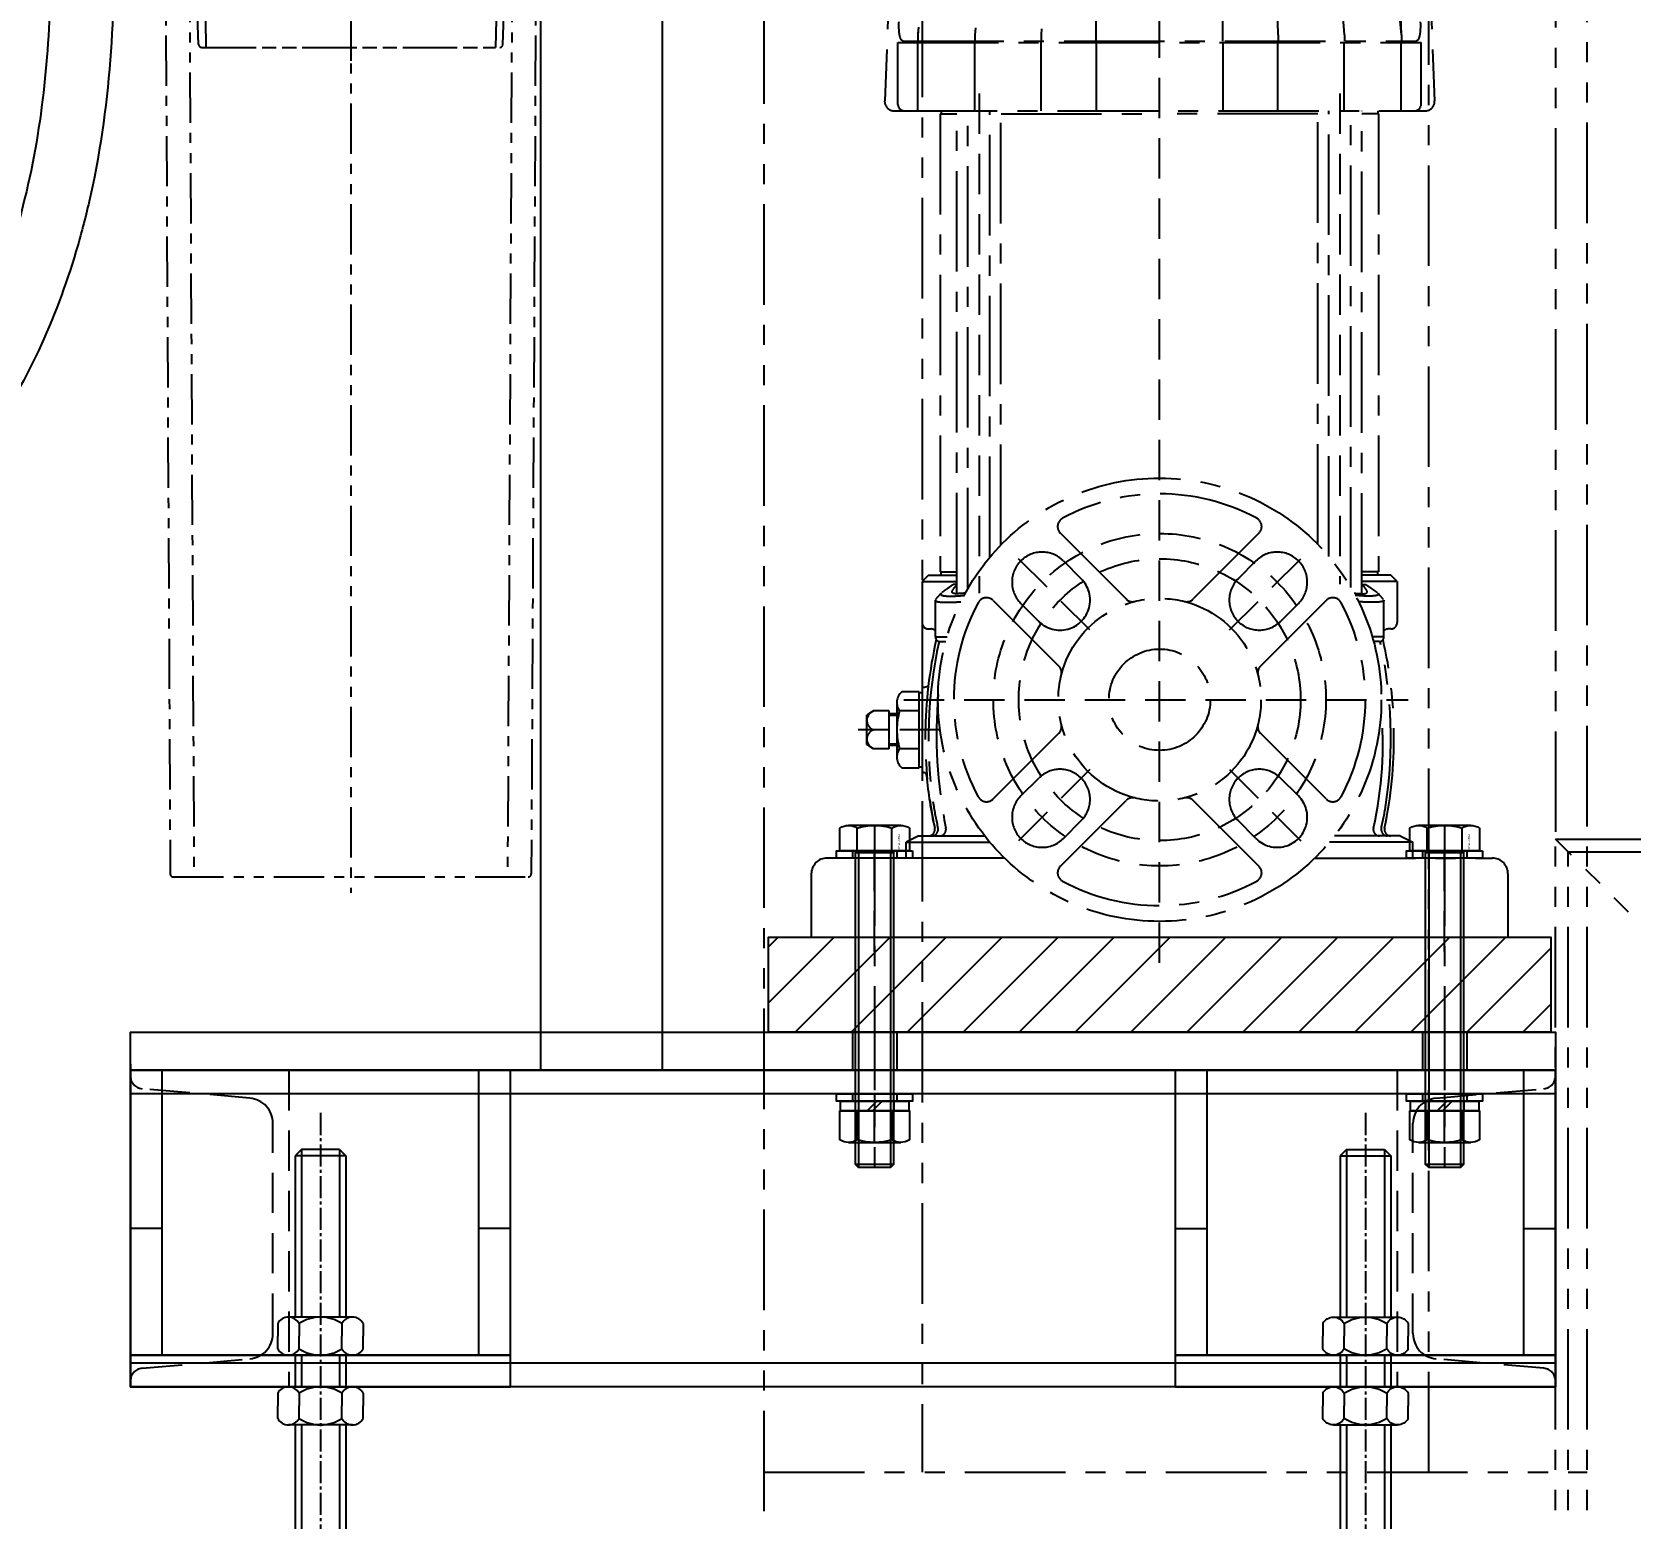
# Model space of a CAD drawing. Header units: millimetres. Extents: x 0 to 37514, y 0 to 8910.
# Drawn here: x 15749 to 16254, y 1775 to 2245 of the extents above; entities that cross this region are included whole.
import ezdxf
from ezdxf.enums import TextEntityAlignment as Align

# ---------------------------------------------------------------- set-up
doc = ezdxf.new("R2010")
doc.units = ezdxf.units.MM
for name, pattern in [('CENTER', [50.8, 31.75, -6.35, 6.35, -6.35]), ('CENTER1', [10, 7, -1, 1, -1]), ('DASHED', [19.05, 12.7, -6.35]), ('HIDDEN', [9.525, 6.35, -3.175]), ('HIDDEN2', [4.7625, 3.175, -1.5875]), ('HIDDENX2', [19.05, 12.7, -6.35]), ('PHANTOM', [63.5, 31.75, -6.35, 6.35, -6.35, 6.35, -6.35]), ('PHANTOM2', [31.75, 15.875, -3.175, 3.175, -3.175, 3.175, -3.175])]:
    doc.linetypes.add(name, pattern=pattern)
for name, color, linetype in [('1', 1, 'CENTER'), ('2', 2, 'DASHED'), ('BOM-T', 4, 'Continuous'), ('CENTER', 1, 'CENTER'), ('CL', 1, 'CENTER'), ('HIDDEN', 2, 'HIDDEN'), ('THIN', 3, 'Continuous')]:
    doc.layers.add(name, color=color, linetype=linetype)
doc.layers.add('외형선', color=3, linetype='Continuous', lineweight=30)
doc.styles.get("Standard").update_dxf_attribs({"font": 'ISOCP.SHX', "bigfont": 'WHGTXT.SHX'})
doc.dimstyles.new('PS-20', dxfattribs={"dimscale": 20, "dimtxt": 3.2, "dimasz": 2.5, "dimexe": 2, "dimexo": 2.5, "dimgap": 2, "dimtad": 1, "dimtoh": 1, "dimrnd": 0.05, "dimzin": 12, "dimdsep": 46, "dimtxsty": 'Standard', "dimcen": 0, "dimclrt": 2, "dimazin": 3, "dimtfac": 1, "dimtofl": 0, "dimtmove": 0, "dimatfit": 3, "dimfxl": 0, "dimtolj": 1, "dimtzin": 0, "dimarcsym": 0})

# ---------------------------------------------------------------- blocks, each defined once
blk = doc.blocks.new('A$C7FF12D12')
at = {"color": 6, "linetype": 'PHANTOM'}
for p, q in [((-465, 1300), (-465, 250)), ((-465, 0), (-465, 250)), ((-465, 250), (-15, 250)), ((-415, 200), (-465, 250)), ((-461, 0), (-461, 246)), ((-461, 246), (-19, 246))]:
    blk.add_line(p, q, dxfattribs=at)
blk = doc.blocks.new('*D222')
at = {"color": 0, "lineweight": -2}
for p, q in [((15989.58, 2674.27), (15446.74, 2674.27)), ((15486.74, 2624.27), (15486.74, 1789.77)), ((15930.58, 1739.77), (15446.74, 1739.77))]:
    blk.add_line(p, q, dxfattribs=at)
at = {"color": 0}
for points in [[(15478.41, 2624.27), (15495.08, 2624.27), (15486.74, 2674.27)], [(15478.41, 1789.77), (15495.08, 1789.77), (15486.74, 1739.77)]]:
    blk.add_solid(points, dxfattribs=at)
at = {"layer": 'Defpoints', "color": 0}
for p in [(16039.58, 2674.27), (15486.74, 1739.77), (15980.58, 1739.77)]:
    blk.add_point(p, dxfattribs=at)
at = {"color": 2, "insert": (15414.74, 2207.02), "char_height": 64, "attachment_point": 5, "rotation": 90}
blk.add_mtext('\\A1;934.5', dxfattribs=at)
blk = doc.blocks.new('A$C2A6326AF')
at = {"color": 2, "linetype": 'PHANTOM'}
for p, q in [((260, -1390.52), (260, 99.48)), ((0, 75.95), (0, -1390.52)), ((50, -620.52), (50, -1340.52)), ((210, -1340.52), (210, -620.52)), ((0, -1340.52), (260, -1340.52))]:
    blk.add_line(p, q, dxfattribs=at)
blk = doc.blocks.new('*D224')
at = {"color": 0, "lineweight": -2}
for p, q in [((16190.58, 3589.77), (15246.37, 3589.77)), ((15286.37, 1789.77), (15286.37, 3539.77)), ((15930.58, 1739.77), (15246.37, 1739.77))]:
    blk.add_line(p, q, dxfattribs=at)
at = {"color": 0}
for points in [[(15278.04, 3539.77), (15294.71, 3539.77), (15286.37, 3589.77)], [(15278.04, 1789.77), (15294.71, 1789.77), (15286.37, 1739.77)]]:
    blk.add_solid(points, dxfattribs=at)
at = {"layer": 'Defpoints', "color": 0}
for p in [(15286.37, 3589.77), (16240.58, 3589.77), (15980.58, 1739.77)]:
    blk.add_point(p, dxfattribs=at)
at = {"color": 2, "insert": (15214.37, 2664.77), "char_height": 64, "attachment_point": 5, "rotation": 90}
blk.add_mtext('\\A1;1850', dxfattribs=at)
blk = doc.blocks.new('A$C5A5F5954')
at = {"layer": '1'}
for p, q in [((-190.13, 432.66), (-196.83, 264.13)), ((-29.87, 432.66), (-23.17, 264.13)), ((-182.2, 426.52), (-186.34, 284.98)), ((-173.68, 426.52), (-186.34, 284.98)), ((-157.92, 426.52), (-168.34, 284.98)), ((-143.76, 426.52), (-147.39, 284.98)), ((-130, 282.98), (-130, 426.52)), ((-90, 282.98), (-90, 426.52)), ((-72.61, 284.98), (-76.24, 426.52)), ((-51.66, 284.98), (-62.08, 426.52)), ((-33.66, 284.98), (-46.32, 426.52)), ((-33.66, 284.98), (-37.8, 426.52)), ((-190.99, 283), (-29.01, 283)), ((-186.34, 284.98), (-186.34, 282.98)), ((-168.34, 284.98), (-168.34, 282.98)), ((-147.39, 284.98), (-147.39, 282.98)), ((-72.61, 284.98), (-72.61, 282.98)), ((-51.66, 284.98), (-51.66, 282.98)), ((-33.66, 284.98), (-33.66, 282.98)), ((-192.66, 263), (-192.66, 282.5)), ((-192.66, 282.5), (-27.43, 282.5)), ((-186.38, 261), (-186.38, 282.5)), ((-168.38, 261), (-168.38, 282.5)), ((-147.43, 261), (-147.43, 282.5)), ((-130, 282.5), (-130, 261)), ((-90, 282.5), (-90, 261)), ((-72.66, 261), (-72.66, 282.5)), ((-51.71, 261), (-51.71, 282.5)), ((-33.71, 261), (-33.71, 282.5)), ((-27.43, 263), (-27.43, 282.5)), ((-193.84, 260.98), (-184.25, 260.98)), ((-193.04, 261), (-27.04, 261)), ((-179.29, 260), (-174.03, 260)), ((-179.27, 260), (-179.27, 115.35)), ((-179, 261), (-179, 260)), ((-174, 108.59), (-174, 260.98)), ((-170.54, 110.14), (-170.54, 260.98)), ((-163.61, 120.01), (-163.61, 260.98)), ((-160.15, 123.84), (-160.15, 260.98)), ((-160.07, 259.99), (-110.03, 259.98)), ((-60.03, 259.99), (-110.06, 259.98)), ((-60, 123.99), (-60, 260.98)), ((-56.54, 120.19), (-56.54, 260.98)), ((-49.61, 110.4), (-49.61, 260.98)), ((-40.89, 260), (-46.17, 260)), ((-46.15, 108.47), (-46.15, 260.98)), ((-41.09, 261), (-41.09, 260)), ((-40.87, 260), (-40.87, 115.35)), ((-35.75, 260.98), (-26.16, 260.98)), ((-141.35, 127.56), (-120.62, 106.83)), ((-78.65, 127.56), (-99.38, 106.83)), ((-140.41, 118.84), (-134.75, 113.18)), ((-79.59, 118.84), (-85.25, 113.18)), ((-183, 114.35), (-185, 112.35)), ((-185, 112.35), (-185, 99.35)), ((-185, 112.35), (-174, 112.35)), ((-183, 114.35), (-174, 114.35)), ((-179.27, 115.35), (-174, 115.35)), ((-178.97, 114.35), (-178.97, 115.35)), ((-176.8, 110.23), (-175.16, 111.35)), ((-174, 111.35), (-175.16, 111.35)), ((-46.16, 111.35), (-44.84, 111.35)), ((-40.87, 115.35), (-46.15, 115.35)), ((-37, 114.35), (-46.15, 114.35)), ((-35, 112.35), (-46.15, 112.35)), ((-43.2, 110.23), (-44.84, 111.35)), ((-41.07, 114.35), (-41.07, 115.35)), ((-35, 112.35), (-37, 114.35)), ((-35, 112.35), (-35, 99.35)), ((-180.82, 94.85), (-180.82, 106.41)), ((-180.73, 106.6), (-179.05, 108.59)), ((-162.56, 106.35), (-141.83, 85.62)), ((-57.44, 106.35), (-78.17, 85.62)), ((-39.27, 106.6), (-40.95, 108.59)), ((-39.18, 94.85), (-39.18, 106.41)), ((-153.84, 105.41), (-148.18, 99.75)), ((-66.16, 105.41), (-71.82, 99.75)), ((-183, 97.35), (-182.25, 97.35)), ((-37, 97.35), (-37.75, 97.35)), ((-180.82, 94.85), (-177.13, 94.85)), ((-179.32, 93.35), (-177.55, 93.35)), ((-39.18, 94.85), (-42.87, 94.85)), ((-40.68, 93.35), (-42.45, 93.35)), ((-185.96, 77.5), (-191.44, 77.5)), ((-185.96, 53.5), (-185.96, 77.5)), ((-185.96, 77.25), (-185, 77.25)), ((-185, 79), (-185, 52)), ((-185, 79), (-184.35, 79)), ((-200.33, 71.5), (-202.46, 70.1)), ((-195.46, 71.5), (-200.33, 71.5)), ((-195.46, 59.5), (-195.46, 71.5)), ((-192.96, 74.59), (-192.96, 56.41)), ((-185.96, 71.5), (-192.12, 71.5)), ((-202.46, 60.9), (-202.46, 70.1)), ((-192.96, 70.5), (-195.46, 70.5)), ((-192.96, 70), (-195.46, 70)), ((-200.33, 59.5), (-202.46, 60.9)), ((-195.46, 65.5), (-200.28, 65.5)), ((-192.96, 61), (-195.46, 61)), ((-162.56, 43.65), (-141.83, 64.38)), ((-57.44, 43.65), (-78.17, 64.38)), ((-195.46, 59.5), (-200.33, 59.5)), ((-192.96, 60.5), (-195.46, 60.5)), ((-185.96, 59.5), (-192.12, 59.5)), ((-191.44, 53.5), (-185.96, 53.5)), ((-185.96, 53.75), (-185, 53.75)), ((-185, 52), (-184.59, 52)), ((-153.84, 44.59), (-148.18, 50.25)), ((-66.16, 44.59), (-71.82, 50.25)), ((-141.35, 22.44), (-120.62, 43.17)), ((-78.65, 22.44), (-99.38, 43.17)), ((-140.41, 31.16), (-134.75, 36.82)), ((-79.59, 31.16), (-85.25, 36.82)), ((-186, 32), (-190, 30)), ((-186, 32), (-165.24, 32)), ((-34, 32), (-54.76, 32)), ((-34, 32), (-30, 30)), ((-190, 25), (-190, 30)), ((-190, 30), (-163.62, 30)), ((-30, 30), (-56.38, 30)), ((-30, 25), (-30, 30)), ((-158.99, 25), (-215, 25)), ((-61.01, 25), (-5, 25)), ((-220, 20), (-220, 0)), ((0, 20), (0, 0)), ((-220, 0), (0, 0))]:
    blk.add_line(p, q, dxfattribs=at)
for radius in [70, 32, 16]:
    blk.add_circle((-110, 75), radius, dxfattribs=at)
for centre, radius, start, end in [((-193.84, 263.98), 3, 177, 270), ((-190.66, 263), 2, 180, 270), ((-29.43, 263), 2, 270, 0), ((-26.16, 263.98), 3, 270, 3), ((-110, 75), 65, 61.8773, 118.1227), ((-139.22, 129.68), 3, 118.1227, 225), ((-80.78, 129.68), 3, 315, 61.8773), ((-147.12, 112.12), 9.5, 45, 225), ((-72.88, 112.12), 9.5, 315, 135), ((-141.47, 106.47), 9.5, 225, 45), ((-78.53, 106.47), 9.5, 135, 315), ((-164.68, 104.22), 3, 45, 151.8773), ((-118.5, 108.95), 3, 225, 284.0503), ((-101.5, 108.95), 3, 255.9497, 315), ((-55.32, 104.22), 3, 28.1227, 135), ((-110, 75), 65, 151.8773, 208.1227), ((-110, 75), 65, 331.8773, 28.1227), ((-183, 99.35), 2, 180, 270), ((-182.25, 95.35), 2, 44.1958, 90), ((-37.75, 95.35), 2, 90, 135.8042), ((-37, 99.35), 2, 270, 0), ((-44.6, 63.09), 139.4, 167.2013, 191.8596), ((-40.13, 62.76), 142.85, 167.6196, 188.4411), ((-179.32, 94.85), 1.5, 180, 270), ((-64, 65.35), 120, 165.7649, 165.7689), ((-40.68, 94.85), 1.5, 270, 0), ((-179.87, 62.76), 142.85, 351.5589, 12.3804), ((-156, 65.35), 120, 14.2311, 14.2351), ((-175.4, 63.09), 139.4, 348.1404, 12.7987), ((-143.95, 83.5), 3, 345.9497, 45), ((-76.05, 83.5), 3, 135, 194.0503), ((-188.55, 74.13), 4.44, 130.6216, 216.418), ((-184.35, 81), 2, 270, 311.2257), ((-31.64, 64.06), 148.84, 175.1391, 191.4764), ((-199.38, 68.45), 3.09, 104.3226, 253.0901), ((-171.17, 65.5), 21.79, 164.0205, 195.9795), ((-159.52, 61), 120, 347.2139, 5.4127), ((-143.95, 66.5), 3, 315, 14.0503), ((-76.05, 66.5), 3, 165.9497, 225), ((-199.38, 62.55), 3.09, 106.9099, 255.6774), ((-188.55, 56.87), 4.44, 143.582, 229.3784), ((-184.59, 51), 1, 4.7408, 90.0485), ((-64, 61), 120, 184.7408, 192.7861), ((-141.47, 43.53), 9.5, 315, 135), ((-78.53, 43.53), 9.5, 45, 225), ((-62.98, 61), 120, 189.2111, 192.7861), ((-164.68, 45.78), 3, 208.1227, 315), ((-147.12, 37.88), 9.5, 135, 315), ((-118.5, 41.05), 3, 75.9497, 135), ((-101.5, 41.05), 3, 45, 104.0503), ((-72.88, 37.88), 9.5, 225, 45), ((-55.32, 45.78), 3, 225, 331.8773), ((-157.02, 61), 120, 347.2139, 350.7889), ((-182.97, 34), 2, 270, 12.7861), ((-181.96, 34), 2, 270, 12.7861), ((-179.46, 34), 2, 270, 12.7861), ((-40.54, 34), 2, 167.2139, 270), ((-38.04, 34), 2, 167.2139, 270), ((-37.03, 34), 2, 167.2139, 270), ((-215, 20), 5, 90, 180), ((-139.22, 20.32), 3, 135, 241.8773), ((-80.78, 20.32), 3, 298.1227, 45), ((-5, 20), 5, 0, 90), ((-110, 75), 65, 241.8773, 298.1227)]:
    blk.add_arc(centre, radius, start, end, dxfattribs=at)
for points, start_tangent, end_tangent in [([(-190.99, 283), (-191.36, 283.15), (-191.68, 283.57), (-191.92, 284.16), (-192.1, 284.89), (-192.24, 285.79), (-192.31, 286.83), (-192.34, 287.97), (-192.3, 289.07)], (-0.998311, 0.0581), (0.050974, 0.9987)), ([(-27.7, 289.07), (-27.66, 287.96), (-27.69, 286.82), (-27.77, 285.77), (-27.9, 284.88), (-28.08, 284.16), (-28.32, 283.56), (-28.64, 283.15), (-29.01, 283)], (0.050974, -0.9987), (-0.998314, -0.058047))]:
    blk.add_spline(points, degree=3, dxfattribs=dict(at, start_tangent=start_tangent, end_tangent=end_tangent))
for points, knots in [([(-171.38, 108.65), (-171.95, 108.59), (-173.45, 108.48), (-176.28, 108.35), (-174.87, 110.4), (-174.2, 111.02), (-174, 111.2)], [10.143764, 10.143764, 10.143764, 10.143764, 11.731911, 14.021465, 15.962867, 16.813801, 16.813801, 16.813801, 16.813801]), ([(-48.62, 108.65), (-48.05, 108.59), (-46.55, 108.48), (-43.72, 108.35), (-45.19, 110.5), (-45.91, 111.13), (-46.16, 111.35)], [10.143764, 10.143764, 10.143764, 10.143764, 11.731911, 14.021465, 15.962867, 17.048128, 17.048128, 17.048128, 17.048128]), ([(-180.82, 106.4), (-180.82, 106.38), (-180.81, 106.31), (-180.72, 106.21), (-180.59, 106.12), (-180.37, 106.03), (-180, 105.94), (-179.46, 105.86), (-178.79, 105.8), (-178, 105.77), (-177.09, 105.76), (-176.08, 105.77), (-174.98, 105.81), (-173.87, 105.87), (-173.13, 105.92), (-172.79, 105.95)], [0, 0, 0, 0, 0.042514, 0.233693, 0.364672, 0.525288, 0.941808, 1.488857, 2.164175, 2.962303, 3.873446, 4.88684, 5.992811, 7.181146, 8.213621, 8.213621, 8.213621, 8.213621]), ([(-179.05, 108.6), (-179.06, 108.58), (-179.09, 108.55), (-179.13, 108.48), (-179.16, 108.39), (-179.16, 108.27), (-179.08, 108.16), (-178.96, 108.07), (-178.78, 107.98), (-178.47, 107.89), (-178.01, 107.81), (-177.44, 107.75), (-176.77, 107.71), (-176, 107.7), (-175.15, 107.72), (-173.87, 107.77), (-172.73, 107.86), (-171.9, 107.94), (-171.76, 107.95)], [0, 0, 0, 0, 0.046087, 0.137499, 0.232861, 0.318425, 0.501363, 0.618943, 0.759695, 1.117899, 1.583314, 2.155254, 2.829782, 3.599048, 4.454249, 5.387434, 7.451267, 7.882342, 7.882342, 7.882342, 7.882342]), ([(-176.8, 110.23), (-177.03, 110.07), (-177.7, 109.6), (-178.36, 109.12), (-178.79, 108.81)], [1.98215, 1.98215, 1.98215, 1.98215, 2.836297, 4.428283, 4.428283, 4.428283, 4.428283]), ([(-40.95, 108.6), (-40.94, 108.58), (-40.91, 108.55), (-40.87, 108.48), (-40.84, 108.39), (-40.84, 108.27), (-40.92, 108.16), (-41.04, 108.07), (-41.22, 107.98), (-41.53, 107.89), (-41.99, 107.81), (-42.56, 107.75), (-43.23, 107.71), (-44, 107.7), (-44.85, 107.72), (-46.13, 107.77), (-47.27, 107.86), (-48.1, 107.94), (-48.24, 107.95)], [0, 0, 0, 0, 0.046087, 0.137499, 0.232861, 0.318425, 0.501363, 0.618943, 0.759695, 1.117899, 1.583314, 2.155254, 2.829782, 3.599048, 4.454249, 5.387434, 7.451267, 7.882342, 7.882342, 7.882342, 7.882342]), ([(-39.18, 106.4), (-39.18, 106.38), (-39.19, 106.31), (-39.28, 106.21), (-39.41, 106.12), (-39.63, 106.03), (-40, 105.94), (-40.54, 105.86), (-41.21, 105.8), (-42, 105.77), (-42.91, 105.76), (-43.92, 105.77), (-45.02, 105.81), (-46.13, 105.87), (-46.87, 105.92), (-47.21, 105.95)], [0, 0, 0, 0, 0.042514, 0.233693, 0.364672, 0.525288, 0.941808, 1.488857, 2.164175, 2.962303, 3.873446, 4.88684, 5.992811, 7.181146, 8.213621, 8.213621, 8.213621, 8.213621]), ([(-43.2, 110.23), (-42.97, 110.07), (-42.3, 109.6), (-41.64, 109.12), (-41.21, 108.81)], [1.98215, 1.98215, 1.98215, 1.98215, 2.836297, 4.428283, 4.428283, 4.428283, 4.428283])]:
    blk.add_open_spline(points, degree=3, knots=knots, dxfattribs=at)
for points in [[(-175.16, 111.35), (-175.16, 111.35), (-175.16, 111.35), (-175.16, 111.35)], [(-44.84, 111.35), (-44.84, 111.35), (-44.84, 111.35), (-44.84, 111.35)]]:
    blk.add_open_spline(points, degree=3, dxfattribs=at)
at = {"layer": '2'}
for p, q in [((-110, -8.06), (-110, 730.5)), ((-166.95, 266.42), (-166.95, 108.63)), ((-53.07, 266.42), (-53.07, 111.51)), ((-132.08, 97.08), (-157.31, 122.31)), ((-87.92, 97.08), (-62.69, 122.31)), ((-190.73, 75), (-31.57, 75)), ((-179.34, 65.5), (-205.25, 65.5)), ((-132.08, 52.92), (-157.31, 27.69)), ((-87.92, 52.92), (-62.69, 27.69)), ((-200, -4.48), (-200, 31.34)), ((-20, -4.48), (-20, 31.34))]:
    blk.add_line(p, q, dxfattribs=at)
for radius in [52.5, 44.5]:
    blk.add_circle((-110, 75), radius, dxfattribs=at)
blk = doc.blocks.new('A$C3E310DE3')
at = {"color": 1, "linetype": 'CENTER1'}
for p, q in [((-38, 163.53), (-38, 9.03)), ((-96, 8), (-96, -5))]:
    blk.add_line(p, q, dxfattribs=at)
at = {"color": 0, "linetype": 'Continuous'}
for p, q in [((-44, 152), (-46, 150)), ((-44, 152), (-44, 99)), ((-32, 152), (-44, 152)), ((-32, 152), (-32, 99)), ((-32, 152), (-30, 150)), ((-46, 150), (-46, 99)), ((-30, 150), (-46, 150)), ((-30, 150), (-30, 99)), ((-51.5, 97), (-51.5, 93)), ((-27.88, 99), (-48.12, 99)), ((-44.75, 97), (-44.75, 93)), ((-31.25, 97), (-31.25, 93)), ((-24.5, 97), (-24.5, 93)), ((-51.5, 89), (-51.5, 93)), ((-44.75, 89), (-44.75, 93)), ((-31.25, 89), (-31.25, 93)), ((-24.5, 89), (-24.5, 93)), ((-27.88, 87), (-48.12, 87)), ((-27.88, 77), (-48.12, 77)), ((-51.5, 75), (-51.5, 71)), ((-51.5, 67), (-51.5, 71)), ((-44.75, 75), (-44.75, 71)), ((-44.75, 67), (-44.75, 71)), ((-31.25, 75), (-31.25, 71)), ((-31.25, 67), (-31.25, 71)), ((-24.5, 75), (-24.5, 71)), ((-24.5, 67), (-24.5, 71)), ((-27.88, 65), (-48.12, 65)), ((-51.5, 19), (-51.5, 27)), ((-24.5, 27), (-51.5, 27)), ((-44.75, 19), (-44.75, 27)), ((-31.25, 19), (-31.25, 27)), ((-24.5, 19), (-24.5, 27)), ((-27.88, 17), (-48.12, 17))]:
    blk.add_line(p, q, dxfattribs=at).dxf.unprotected_set("ltscale", 0)
at = {"color": 0, "linetype": 'Continuous', "ltscale": 0.3}
for p, q in [((-46, 87), (-46, 77)), ((-44, 87), (-44, 77)), ((-32, 87), (-32, 77)), ((-30, 87), (-30, 77)), ((-46, 65), (-46, 27)), ((-44, 65), (-44, 27)), ((-32, 65), (-32, 27)), ((-30, 65), (-30, 27)), ((-56.03, 17), (-70.5, 3)), ((-19.97, 17), (-56.03, 17)), ((-19.97, 17), (-5.5, 3)), ((0, 3), (-112, 3)), ((-112, 3), (-112, 0)), ((0, 0), (-112, 0)), ((0, 3), (0, 0))]:
    blk.add_line(p, q, dxfattribs=at)
at = {"color": 0, "linetype": 'ByBlock', "ltscale": 0.3}
for p, q in [((-104.75, 3), (-104.75, 0)), ((-87.25, 3), (-87.25, 0))]:
    blk.add_line(p, q, dxfattribs=at)
at = {"color": 0, "linetype": 'Continuous'}
for centre, radius, start, end in [((-48.12, 95.15), 3.85, 28.6987, 151.3013), ((-38, 86.61), 12.39, 56.9913, 123.0087), ((-27.88, 95.15), 3.85, 28.6987, 151.3013), ((-48.12, 90.85), 3.85, 208.6987, 331.3013), ((-38, 99.39), 12.39, 236.9913, 303.0087), ((-27.88, 90.85), 3.85, 208.6987, 331.3013), ((-48.12, 73.15), 3.85, 28.6987, 151.3013), ((-38, 64.61), 12.39, 56.9913, 123.0087), ((-27.88, 73.15), 3.85, 28.6987, 151.3013), ((-48.12, 68.85), 3.85, 208.6987, 331.3013), ((-38, 77.39), 12.39, 236.9913, 303.0087), ((-27.88, 68.85), 3.85, 208.6987, 331.3013), ((-48.12, 20.85), 3.85, 208.6987, 331.3013), ((-38, 29.39), 12.39, 236.9913, 303.0087), ((-27.88, 20.85), 3.85, 208.6987, 331.3013)]:
    blk.add_arc(centre, radius, start, end, dxfattribs=at).dxf.unprotected_set("ltscale", 0)
blk = doc.blocks.new('A$C731B292C')
at = {"color": 3}
for p, q in [((-110, -90), (-110, 0)), ((-10, -90), (-10, 0)), ((0, -100), (0, 0)), ((-110, -50), (-120, -50)), ((0, -50), (-10, -50))]:
    blk.add_line(p, q, dxfattribs=at)
at = {"layer": '외형선'}
for p, q in [((-120, 0), (-120, -100)), ((0, 0), (-120, 0)), ((0, -90), (-120, -90)), ((0, -100), (-120, -100))]:
    blk.add_line(p, q, dxfattribs=at)
blk.add_blockref('A$C3E310DE3', (-22, -177))
blk = doc.blocks.new('A$C37EF7032')
h = blk.add_hatch()
h.set_pattern_fill('ANSI31', color=67, scale=100, style=0)
h.set_pattern_definition([(45, (-38359.874, 1601.391), (-8.8388348, 8.8388348), [])])
h.paths.add_polyline_path([(-247, 30), (-247, 0), (0, 0), (0, 30)])
at = {"color": 67}
blk.add_lwpolyline([(-247, 0), (-247, 30), (0, 30), (0, 0)], close=True, dxfattribs=at)
blk = doc.blocks.new('A$C62B1253A')
for p, q in [((2.23, 84.3), (-14.23, 84.3)), ((-11.48, 76.3), (-11.48, 83.45)), ((-0.52, 76.3), (-0.52, 83.45)), ((0, 75.6), (-12, 75.6)), ((-8.35, -5.8), (-5.35, -2.8)), ((-6.65, -5.8), (-3.65, -2.8)), ((-11.48, -5.8), (-11.48, -14.95)), ((-0.52, -5.8), (-0.52, -14.95)), ((-14.23, -15.8), (2.23, -15.8)), ((0, -22.75), (-12, -22.75))]:
    blk.add_line(p, q)
for points in [[(4.97, 76.3), (-16.97, 76.3), (-16.97, 83.45, -0.309401), (-11.48, 83.45, -0.154701), (-0.52, 83.45, -0.309401), (4.97, 83.45)], [(-16.97, -5.8), (4.97, -5.8), (4.97, -14.95, -0.309401), (-0.52, -14.95, -0.154701), (-11.48, -14.95, -0.309401), (-16.97, -14.95)]]:
    blk.add_lwpolyline(points, format="xyb", close=True)
for points in [[(6, 76.3), (6, 74), (-18, 74), (-18, 76.3)], [(6, -0.5), (6, -2.8), (-18, -2.8), (-18, -0.5)], [(4.75, -2.8), (4.75, -5.8), (-16.75, -5.8), (-16.75, -2.8)]]:
    blk.add_lwpolyline(points, close=True)
blk.add_lwpolyline([(0, 76.3), (0, -22.75), (-0.95, -23.7), (-11.05, -23.7), (-12, -22.75), (-12, 76.3)])
at = {"layer": 'CENTER'}
for p, q in [((-6, 84.3), (-6, -23.7)), ((-6, 76.3), (-6, 74)), ((-6, -0.5), (-6, -2.8)), ((-6, -2.8), (-6, -5.8)), ((-6, -15.8), (-6, -5.8))]:
    blk.add_line(p, q, dxfattribs=at)
at = {"layer": 'HIDDEN'}
for p, q in [((-13, 76.3), (-13, 74)), ((1, 76.3), (1, 74)), ((-13, -0.5), (-13, -2.8)), ((-12.1, -2.8), (-12.1, -5.8)), ((0.1, -2.8), (0.1, -5.8)), ((1, -0.5), (1, -2.8))]:
    blk.add_line(p, q, dxfattribs=at)
at = {"layer": 'THIN'}
for points in [[(-12, 76.3), (-11.05, 75.6), (-11.05, -23.7)], [(0, 76.3), (-0.95, 75.6), (-0.95, -23.7)]]:
    blk.add_lwpolyline(points, dxfattribs=at)
at = {"layer": 'BOM-T', "color": 4}
blk.add_text('M12X1.75-100L', height=0.6, rotation=270, dxfattribs=at).set_placement((1.7, 81.42), align=Align.MIDDLE_LEFT)
blk = doc.blocks.new('A$C776C3D5C')
for p, q in [((-127.24, 348.51), (-93.74, 348.51)), ((-103.24, 348.51), (-103.24, 321.51)), ((-93.74, 348.51), (-93.74, 337.72)), ((-83.74, 349.51), (-92.74, 349.51)), ((-82.74, 348.51), (-54.74, 348.51)), ((-82.74, 348.51), (-82.74, 337.72)), ((-54.74, 348.51), (-54.74, 337.72)), ((-53.74, 349.51), (-44.74, 349.51)), ((-43.74, 348.51), (-10.24, 348.51)), ((-43.74, 348.51), (-43.74, 337.72)), ((-128.24, 347.51), (-128.24, 306.51)), ((-9.24, 347.51), (-9.24, 306.51)), ((-93.74, 337.72), (-92.06, 321.51)), ((-82.74, 337.72), (-84.43, 321.51)), ((-54.74, 337.72), (-53.06, 321.51)), ((-43.74, 337.72), (-45.43, 321.51)), ((-90.49, 328.51), (-90.49, 321.51)), ((-90.49, 328.51), (-85.99, 328.51)), ((-85.99, 328.51), (-85.99, 321.51)), ((-51.49, 328.51), (-51.49, 321.51)), ((-46.99, 328.51), (-51.49, 328.51)), ((-46.99, 328.51), (-46.99, 321.51)), ((-119.8, 321.51), (-17.69, 321.51)), ((-119.8, 306.51), (-119.8, 321.51)), ((-17.69, 321.51), (-17.69, 306.51)), ((-128.24, 306.51), (-9.24, 306.51))]:
    blk.add_line(p, q)
at = {"color": 2, "linetype": 'HIDDEN2'}
for p, q in [((-128.24, 343.51), (-127.74, 343.51)), ((-127.74, 343.51), (-127.74, 313.51)), ((-9.74, 343.51), (-9.74, 313.51)), ((-9.24, 343.51), (-9.74, 343.51)), ((-114.74, 338.58), (-114.74, 318.44)), ((-22.74, 338.58), (-22.74, 318.44)), ((-109.3, 337.25), (-109.3, 319.77)), ((-28.19, 337.25), (-28.19, 319.77)), ((-85.74, 329.51), (-90.74, 329.51)), ((-46.74, 329.51), (-51.74, 329.51)), ((-86.18, 327.91), (-90.31, 327.91)), ((-47.18, 327.91), (-51.31, 327.91)), ((-128.24, 313.51), (-127.74, 313.51)), ((-9.24, 313.51), (-9.74, 313.51))]:
    blk.add_line(p, q, dxfattribs=at)
at = {"color": 6, "linetype": 'PHANTOM2'}
for p, q in [((-68.74, 311.51), (-68.74, 34.51)), ((-128.24, 306.51), (-128.24, 285.51)), ((-128.24, 306.51), (-9.24, 306.51)), ((-9.24, 306.51), (-9.24, 285.51)), ((-128.24, 285.51), (-9.24, 285.51)), ((-125.31, 285.51), (-119.17, 275.52)), ((-116.79, 40.46), (-125.31, 285.51)), ((-20.7, 40.46), (-12.18, 285.51)), ((-12.18, 285.51), (-18.31, 275.52)), ((-117.7, 270.43), (-114.49, 39.51)), ((-19.79, 270.43), (-22.99, 39.51)), ((-115.79, 39.51), (-21.7, 39.51)), ((-114.49, 39.51), (-22.99, 39.51))]:
    blk.add_line(p, q, dxfattribs=at)
at = {"color": 2, "linetype": 'HIDDEN2'}
for points in [[(-85.74, 349.51), (-86.18, 349.08), (-90.31, 349.08), (-90.74, 349.51)], [(-86.18, 349.08), (-86.18, 327.91), (-88.24, 326.72), (-90.31, 327.91), (-90.31, 349.08)], [(-46.74, 349.51), (-47.18, 349.08), (-51.31, 349.08), (-51.74, 349.51)], [(-47.18, 349.08), (-47.18, 327.91), (-49.24, 326.72), (-51.31, 327.91), (-51.31, 349.08)], [(-127.74, 338.99), (-114.74, 338.58), (-112.62, 337.35)], [(-127.74, 338.99), (-126.55, 337.79), (-126.55, 319.23), (-127.74, 318.03)], [(-9.74, 338.99), (-22.74, 338.58), (-24.87, 337.35)], [(-9.74, 338.99), (-10.94, 337.79), (-10.94, 319.23), (-9.74, 318.03)], [(-126.55, 337.79), (-109.3, 337.25), (-104.26, 328.51), (-109.3, 319.77), (-126.55, 319.23)], [(-10.94, 337.79), (-28.19, 337.25), (-33.23, 328.51), (-28.19, 319.77), (-10.94, 319.23)], [(-112.62, 319.67), (-114.74, 318.44), (-127.74, 318.03)], [(-24.87, 319.67), (-22.74, 318.44), (-9.74, 318.03)]]:
    blk.add_lwpolyline(points, dxfattribs=at)
for centre, start, end in [((-127.24, 347.51), 90, 180), ((-92.74, 348.51), 90, 180), ((-83.74, 348.51), 0, 90), ((-53.74, 348.51), 90, 180), ((-44.74, 348.51), 0, 90), ((-10.24, 347.51), 0, 90)]:
    blk.add_arc(centre, 1, start, end)
at = {"color": 6, "linetype": 'PHANTOM2'}
for centre, radius, start, end in [((-127.69, 270.29), 10, 0.7942, 31.5608), ((-9.79, 270.29), 10, 148.4392, 179.2058), ((-115.79, 40.51), 1, 182.6765, 270), ((-21.7, 40.51), 1, 270, 357.3235)]:
    blk.add_arc(centre, radius, start, end, dxfattribs=at)
at = {"layer": 'CENTER', "linetype": 'CENTER1'}
for p, q in [((-88.24, 354.51), (-88.24, 324.5)), ((-49.24, 354.51), (-49.24, 324.5))]:
    blk.add_line(p, q, dxfattribs=at)
at = {"layer": 'CENTER'}
for p, q in [((-127.74, 328.51), (-104.26, 328.51)), ((-9.74, 328.51), (-33.23, 328.51))]:
    blk.add_line(p, q, dxfattribs=at)
at = {"layer": 'THIN', "color": 2, "linetype": 'HIDDEN2'}
for points in [[(-90.31, 328.76), (-90.74, 329.51), (-90.74, 349.51)], [(-85.74, 349.51), (-85.74, 329.51), (-86.18, 328.76)], [(-51.31, 328.76), (-51.74, 329.51), (-51.74, 349.51)], [(-46.74, 349.51), (-46.74, 329.51), (-47.18, 328.76)]]:
    blk.add_lwpolyline(points, dxfattribs=at)
blk = doc.blocks.new('A$C6D6A0C94')
at = {"color": 2, "linetype": 'HIDDEN2'}
for p, q in [((-19.89, -2.14), (-25.89, -2.14)), ((-20.44, -4.14), (-25.35, -4.14))]:
    blk.add_line(p, q, dxfattribs=at)
for points in [[(-19.89, 22.86), (-20.44, 22.32), (-25.35, 22.32), (-25.89, 22.86)], [(-20.44, 22.32), (-20.44, -4.14), (-22.89, -5.56), (-25.35, -4.14), (-25.35, 22.32)]]:
    blk.add_lwpolyline(points, dxfattribs=at)
at = {"layer": 'CENTER'}
blk.add_line((-22.89, 27.86), (-22.89, -10.56), dxfattribs=at)
at = {"layer": 'THIN', "color": 2, "linetype": 'HIDDEN2'}
for points in [[(-25.35, -3.08), (-25.89, -2.14), (-25.89, 22.86)], [(-19.89, 22.86), (-19.89, -2.14), (-20.44, -3.08)]]:
    blk.add_lwpolyline(points, dxfattribs=at)
blk = doc.blocks.new('A$C5E9B3B67')
for p, q in [((125.68, 535.59), (125.68, 507.59)), ((126.68, 536.59), (140.68, 536.59)), ((141.68, 535.59), (141.68, 525.91)), ((184.18, 535.59), (184.18, 525.91)), ((199.18, 536.59), (185.18, 536.59)), ((200.18, 535.59), (200.18, 507.59)), ((137.02, 507.96), (143.35, 532.34)), ((146.25, 534.59), (179.61, 534.59)), ((182.51, 532.34), (188.83, 507.96)), ((98.43, 506.59), (98.43, 490.59)), ((99.43, 507.59), (136.95, 507.59)), ((136.93, 489.59), (136.93, 507.21)), ((188.9, 507.59), (226.43, 507.59)), ((188.93, 507.21), (188.93, 489.59)), ((227.43, 490.59), (227.43, 506.59)), ((99.43, 489.59), (226.43, 489.59))]:
    blk.add_line(p, q)
at = {"color": 6, "linetype": 'PHANTOM2'}
for p, q in [((162.93, 494.59), (162.93, -40.41)), ((97.68, 489.59), (228.18, 489.59)), ((96.68, 488.59), (96.68, 453.59)), ((229.18, 488.59), (229.18, 453.59)), ((97.68, 452.59), (227.43, 452.59)), ((103.43, 452.59), (105.92, -34.42)), ((103.43, 452.59), (108.12, 447.9)), ((222.43, 452.59), (217.74, 447.9)), ((222.43, 452.59), (219.93, -34.42)), ((228.43, 452.59), (222.43, 452.59)), ((111.05, 440.88), (113.43, -35.41)), ((214.81, 440.88), (212.43, -35.41)), ((106.92, -35.41), (218.93, -35.41))]:
    blk.add_line(p, q, dxfattribs=at)
blk.add_lwpolyline([(157.43, 534.59), (157.43, 539.59, -0.414214), (158.43, 540.59), (167.43, 540.59, -0.414214), (168.43, 539.59), (168.43, 534.59)], format="xyb")
for radius in [15.5, 9.5]:
    blk.add_circle((162.93, 509.59), radius)
for centre, radius, start, end in [((126.68, 535.59), 1, 90, 180), ((140.68, 535.59), 1, 360, 90), ((185.18, 535.59), 1, 90, 180), ((199.18, 535.59), 1, 0, 90), ((146.25, 531.59), 3, 90, 165.4655), ((179.61, 531.59), 3, 14.5345, 90), ((99.43, 506.59), 1, 90, 180), ((185.93, 507.21), 3, 0, 14.5345), ((226.43, 506.59), 1, 0, 90), ((99.43, 490.59), 1, 180, 270), ((226.43, 490.59), 1, 270, 0)]:
    blk.add_arc(centre, radius, start, end)
for centre, radius, start, end in [((97.68, 488.59), 1, 90, 180), ((228.18, 488.59), 1, 0, 90), ((97.68, 453.59), 1, 180, 270), ((228.18, 453.59), 1, 270, 0), ((101.05, 440.83), 10, 0.2935, 45), ((224.81, 440.83), 10, 135, 179.7065), ((106.92, -34.41), 1, 180.2935, 270), ((218.93, -34.41), 1, 270, 359.7065)]:
    blk.add_arc(centre, radius, start, end, dxfattribs=at)
at = {"layer": 'CENTER', "linetype": 'CENTER1'}
for p, q in [((162.93, 521.79), (162.93, 497.39)), ((150.73, 509.59), (175.13, 509.59))]:
    blk.add_line(p, q, dxfattribs=at)
at = {"layer": 'THIN'}
blk.add_arc((162.93, 509.59), 10.48, 255, 165, dxfattribs=at)
blk.add_blockref('A$C6D6A0C94', (156.57, 513.73))
at = {"xscale": -1}
blk.add_blockref('A$C6D6A0C94', (169.28, 513.73), dxfattribs=at)
blk = doc.blocks.new('A$C3DF8670C')
at = {"color": 4}
blk.add_lwpolyline([(60, 611.01), (98.37, 611.01), (98.37, -62), (60, -62)], close=True, dxfattribs=at)
at = {"color": 5}
for points, knots in [([(-75.8, 403.41, 0), (-75.8, 395.46, 0), (-75.79, 387.52, 0), (-75.74, 373.43, 0), (-75.7, 367.27, 0), (-75.59, 356.87, 0), (-75.54, 352.62, 0), (-75.41, 344.73, 0), (-75.34, 341.1, 0), (-75.18, 333.81, 0), (-75.1, 330.16, 0), (-74.86, 319.2, 0), (-74.72, 311.86, 0), (-74.52, 289.69, 0), (-74.71, 274.78, 0), (-76.84, 244.7, 0), (-78.78, 229.53, 0), (-83.34, 209.01, 0), (-84.67, 203.75, 0), (-89.26, 187.94, 0), (-93.09, 177.33, 0), (-102.44, 156.84, 0), (-107.96, 146.95, 0), (-118.89, 131.57, 0), (-123.82, 125.67, 0), (-134.67, 114.96, 0), (-140.6, 110.17, 0), (-148.67, 105.12, 0), (-150.33, 104.15, 0), (-153.32, 102.53, 0), (-154.65, 101.86, 0), (-157.31, 100.58, 0), (-158.65, 99.97, 0), (-162.71, 98.25, 0), (-165.46, 97.22, 0), (-174.49, 94.23, 0), (-180.88, 92.7, 0), (-193.76, 90.33, 0), (-200.24, 89.49, 0), (-213.11, 88.14, 0), (-219.51, 87.64, 0), (-227.51, 87.01, 0), (-229.24, 86.87, 0), (-232.34, 86.62, 0), (-233.71, 86.51, 0), (-236.47, 86.28, 0), (-237.85, 86.16, 0), (-241.99, 85.81, 0), (-244.76, 85.58, 0), (-253.08, 84.92, 0), (-258.67, 84.54, 0), (-265.86, 84.27, 0), (-267.39, 84.22, 0), (-270.2, 84.17, 0), (-271.48, 84.15, 0), (-274.02, 84.14, 0), (-275.29, 84.14, 0), (-279.06, 84.17, 0), (-281.55, 84.21, 0), (-285.1, 84.27, 0), (-286.18, 84.28, 0), (-288.34, 84.32, 0), (-289.42, 84.34, 0), (-290.73, 84.35, 0), (-290.97, 84.36, 0), (-291.2, 84.36, 0)], [3.584798, 3.584798, 3.584798, 3.584798, 27.424274, 27.424274, 45.954687, 45.954687, 58.787153, 58.787153, 69.76848, 69.76848, 80.749808, 80.749808, 102.712462, 102.712462, 146.847092, 146.847092, 190.981722, 190.981722, 206.140023, 206.140023, 236.456626, 236.456626, 266.773228, 266.773228, 287.783119, 287.783119, 308.793011, 308.793011, 314.083275, 314.083275, 318.162077, 318.162077, 322.240879, 322.240879, 330.398483, 330.398483, 348.792581, 348.792581, 367.186679, 367.186679, 385.580778, 385.580778, 390.699519, 390.699519, 394.823128, 394.823128, 398.946737, 398.946737, 407.193956, 407.193956, 423.688393, 423.688393, 428.132015, 428.132015, 431.813153, 431.813153, 435.494291, 435.494291, 442.856566, 442.856566, 446.108901, 446.108901, 449.361237, 449.361237, 450.059495, 450.059495, 450.059495, 450.059495]), ([(-95.8, 403.36, 0), (-95.8, 394.78, 0), (-95.79, 386.2, 0), (-95.73, 371.35, 0), (-95.68, 365.09, 0), (-95.57, 354.94, 0), (-95.52, 351.03, 0), (-95.35, 340.92, 0), (-95.21, 334.72, 0), (-94.94, 322.39, 0), (-94.81, 316.24, 0), (-94.55, 297.89, 0), (-94.56, 285.74, 0), (-95.52, 261.61, 0), (-96.49, 249.62, 0), (-99.95, 225.76, 0), (-102.45, 213.88, 0), (-108.89, 192.41, 0), (-112.47, 182.81, 0), (-121.02, 164.56, 0), (-125.99, 155.92, 0), (-135.5, 142.88, 0), (-139.69, 138, 0), (-148.65, 129.39, 0), (-153.42, 125.66, 0), (-159.83, 121.76, 0), (-161.2, 120.99, 0), (-164.01, 119.53, 0), (-165.44, 118.84, 0), (-169.85, 116.91, 0), (-172.92, 115.78, 0), (-182.42, 112.8, 0), (-189.21, 111.37, 0), (-203.37, 109.2, 0), (-210.75, 108.46, 0), (-221.43, 107.55, 0), (-224.66, 107.3, 0), (-229.55, 106.91, 0), (-231.2, 106.78, 0), (-234.66, 106.5, 0), (-236.46, 106.35, 0), (-240.02, 106.05, 0), (-241.79, 105.9, 0), (-247.06, 105.46, 0), (-250.53, 105.18, 0), (-256.97, 104.72, 0), (-259.95, 104.54, 0), (-265.29, 104.29, 0), (-267.65, 104.22, 0), (-271.02, 104.16, 0), (-272.04, 104.15, 0), (-274.09, 104.14, 0), (-275.12, 104.14, 0), (-278.23, 104.16, 0), (-280.32, 104.19, 0), (-283.8, 104.25, 0), (-285.16, 104.27, 0), (-288, 104.32, 0), (-289.45, 104.34, 0), (-290.9, 104.36, 0)], [3.624865, 3.624865, 3.624865, 3.624865, 29.328312, 29.328312, 48.029612, 48.029612, 59.688737, 59.688737, 78.260008, 78.260008, 96.831279, 96.831279, 133.97382, 133.97382, 171.116361, 171.116361, 208.258902, 208.258902, 238.322858, 238.322858, 268.386813, 268.386813, 289.149068, 289.149068, 309.911323, 309.911323, 315.499351, 315.499351, 321.087379, 321.087379, 332.263434, 332.263434, 354.441861, 354.441861, 376.620289, 376.620289, 386.127026, 386.127026, 390.991101, 390.991101, 396.283075, 396.283075, 401.57505, 401.57505, 412.158998, 412.158998, 421.426746, 421.426746, 428.841625, 428.841625, 432.034959, 432.034959, 435.228293, 435.228293, 441.614962, 441.614962, 445.705667, 445.705667, 450.059495, 450.059495, 450.059495, 450.059495])]:
    blk.add_open_spline(points, degree=3, knots=knots, dxfattribs=at)
for name, p in [('A$C5E9B3B67', (-162.93, 34.42)), ('A$C776C3D5C', (68.74, 221.5))]:
    blk.add_blockref(name, p)
blk = doc.blocks.new('A$C27F11E2B')
at = {"color": 1, "linetype": 'CENTER1'}
for p, q in [((-229, 195.32), (-229, 170.68)), ((-49, 195.32), (-49, 170.68))]:
    blk.add_line(p, q, dxfattribs=at)
at = {"color": 6}
for p, q in [((-14, 169.5), (-464, 169.5)), ((-14, 84.5), (-464, 84.5))]:
    blk.add_line(p, q, dxfattribs=at)
at = {"color": 222}
blk.add_lwpolyline([(-464, 177), (-464, 189), (-14, 189), (-14, 177)], close=True, dxfattribs=at)
at = {"color": 6, "elevation": 5491.41}
blk.add_lwpolyline([(-464, 178.87), (-464, 177)], dxfattribs=at)
at = {"color": 6}
blk.add_lwpolyline([(-14, 77), (-464, 77), (-464, 177), (-14, 177), (-14, 77)], dxfattribs=at)
at = {"color": 2, "linetype": 'HIDDENX2'}
for points in [[(-414, 77), (-464, 77), (-464, 78.87, -0.388879), (-460.35, 82.85), (-426.3, 85.83, 0.388879), (-419, 93.8), (-419, 160.2, 0.388879), (-426.3, 168.17), (-460.35, 171.15, -0.388879), (-464, 175.13), (-464, 177), (-414, 177), (-414, 77)], [(-64, 77), (-14, 77), (-14, 78.87, 0.388879), (-17.65, 82.85), (-51.7, 85.83, -0.388879), (-59, 93.8), (-59, 160.2, -0.388879), (-51.7, 168.17), (-17.65, 171.15, 0.388879), (-14, 175.13), (-14, 177), (-64, 177), (-64, 77)]]:
    blk.add_lwpolyline(points, format="xyb", dxfattribs=at)
at = {"layer": 'CL', "color": 222, "linetype": 'HIDDENX2'}
for p, q in [((-236, 189), (-236, 177)), ((-222, 189), (-222, 177)), ((-56, 189), (-56, 177)), ((-42, 189), (-42, 177))]:
    blk.add_line(p, q, dxfattribs=at)
for name, p in [('A$C5A5F5954', (-29, 219)), ('A$C3DF8670C', (-394.43, 239)), ('A$C62B1253A', (-223, 170)), ('A$C62B1253A', (-43, 170)), ('A$C37EF7032', (-15.5, 189)), ('A$C731B292C', (-344, 177))]:
    blk.add_blockref(name, p)
at = {"xscale": -1}
blk.add_blockref('A$C731B292C', (-134, 177), dxfattribs=at)

msp = doc.modelspace()

# ---------------------------------------------------------------- block references
for name, p in [('A$C7FF12D12', (16695.576, 1739.767)), ('A$C2A6326AF', (15980.576, 3130.287)), ('A$C27F11E2B', (16244.576, 1739.767))]:
    msp.add_blockref(name, p)

# ---------------------------------------------------------------- dimensions: what is measured, and where the dimension line sits
dim = msp.add_linear_dim(base=(15286.374, 3589.767), p1=(15980.576, 1739.767), p2=(16240.576, 3589.767), angle=90, dimstyle='PS-20')
dim.commit()
dim.dimension.update_dxf_attribs({"geometry": '*D224', "text_midpoint": (15286.374, 2664.767), "dimtype": 160})
dim = msp.add_linear_dim(base=(15486.744, 1739.767), p1=(16039.576, 2674.267), p2=(15980.576, 1739.767), angle=90, dimstyle='PS-20')
dim.commit()
dim.dimension.update_dxf_attribs({"geometry": '*D222', "text_midpoint": (15414.744, 2207.017)})

doc.saveas('drawing.dxf')
